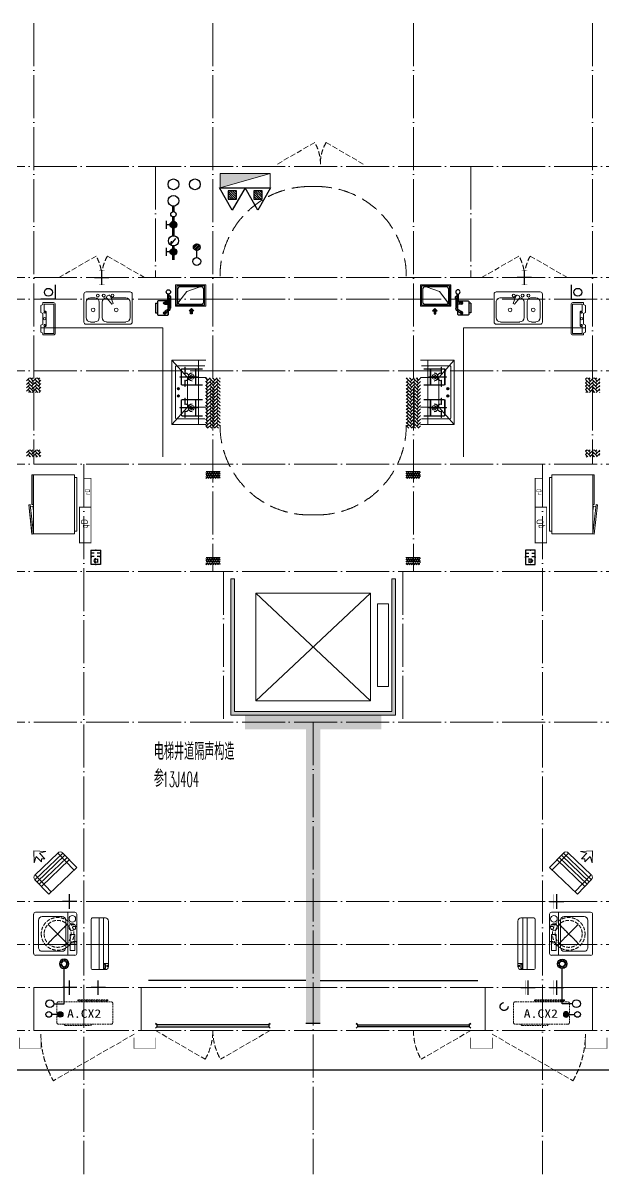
# Model space of a CAD drawing. Extents: x 27938 to 725830, y -209821 to 1628073.
# Drawn here: x 309167 to 317262, y 516740 to 532790 of the extents above; entities that cross this region are included whole.
import ezdxf
from ezdxf.enums import TextEntityAlignment as Align

# ---------------------------------------------------------------- set-up
doc = ezdxf.new("R2010")
doc.units = 0
doc.header["$LTSCALE"] = 1000
doc.header["$MEASUREMENT"] = 0
for name, pattern in [('$1$DASH', [0.35, 0.25, -0.1]), ('DASH', [0.35, 0.25, -0.1]), ('DOTE', [2.42, 2, -0.2, 0.02, -0.2])]:
    doc.linetypes.add(name, pattern=pattern)
for name, color, linetype in [('3-栏杆1', 135, 'Continuous'), ('3.5方案汇报，与郭总、侯月琴确定户型_t8$0$2020.03.04 -1安徽标准化洋房户型(UA）_t8_t8$0$看线', 154, 'Continuous'), ('AH-FURNITURE', 1, 'Continuous'), ('EQUIP-安防', 3, 'Continuous'), ('EQUIP_地漏', 7, 'Continuous'), ('EQUIP_消防', 7, 'Continuous'), ('IP-bath&kitchen-JOHNSON', 4, 'Continuous'), ('PUB_TEXT', 4, 'Continuous'), ('VPIPE-中水', 122, 'Continuous'), ('VPIPE-凝结', 150, 'Continuous'), ('VPIPE-废水', 31, 'Continuous'), ('VPIPE-消防', 1, 'TG_X'), ('VPIPE-给水', 3, 'TG_J'), ('VPIPE-雨水', 4, 'DASH'), ('保温', 6, 'Continuous'), ('建筑-排气道', 9, 'Continuous'), ('机电标识类', 1, 'Continuous'), ('污水', 3, 'Continuous'), ('看线', 251, 'Continuous'), ('给水', 4, 'Continuous')]:
    doc.layers.add(name, color=color, linetype=linetype)
for name, color, linetype, lineweight in [('3.5方案汇报，与郭总、侯月琴确定户型_t8$0$STAIR', 2, 'Continuous', 18), ('DOTE', 19, 'DOTE', 9), ('EQUIP-消防', 3, 'Continuous', 20), ('EQUIP_消火栓', 242, 'Continuous', 18), ('LVTRY', 1, 'Continuous', 13), ('PUB_HATCH', 8, 'Continuous', 9), ('STAIR', 2, 'Continuous', 18), ('WINDOW', 144, 'Continuous', 15), ('填充', 251, 'Continuous', 5), ('平面-空调室内机', 176, 'Continuous', 9), ('平面-空调预留孔', 173, 'Continuous', 15), ('空调', 76, 'Continuous', 13), ('立面-洞口示意', 152, 'Continuous', 13), ('粉刷', 251, 'Continuous', 9)]:
    doc.layers.add(name, color=color, linetype=linetype, lineweight=lineweight)
doc.styles.add('_TCH_DIM', font='SIMPLEX.shx', dxfattribs={"width": 0.7, "bigfont": 'GBCBIG.shx'})
doc.styles.add('_TEL_DIM', font='SIMPLEX', dxfattribs={"width": 0.8, "height": 3.5, "bigfont": 'HZTXT'})
doc.styles.add('DIM_FONT', font='SIMPLEX.shx', dxfattribs={"width": 0.56})
doc.styles.add('TG_LINETYPE', font='SIMPLEX', dxfattribs={"width": 0.8, "height": 3, "bigfont": 'HZTXT'})
doc.styles.add('房间名称', font='TSSDENG', dxfattribs={"width": 0.8, "bigfont": 'HZTXT'})
doc.styles.add('黑体', font='')
doc.styles.get('黑体').set_extended_font_data('SimHei')
doc.linetypes.add('TG_J', pattern='A,2,-0.22,["J",TG_LINETYPE,S=0.1,R=0,X=-0.18,Y=-0.15],0', length=2.22)
doc.linetypes.add('TG_X', pattern='A,4,-0.3,["X",TG_LINETYPE,S=0.1,R=0,X=-0.23,Y=-0.15],0', length=4.3)
pattern_1 = [(45, (-1012960.295, -343660.66), (0, 47.4157523), [100.584, -33.528]), (135, (-1012936.587, -343636.954), (3e-15, 47.4157523), [100.584, -33.528])]
pattern_2 = [(45, (-1012960.393, -342660.66), (0, 47.4157523), [100.584, -33.528]), (135, (-1012936.685, -342636.954), (3e-15, 47.4157523), [100.584, -33.528])]
pattern_3 = [(45, (-503782.47, -516048.46), (0, 47.4157523), [100.584, -33.528]), (135, (-503758.762, -516024.753), (3e-15, 47.4157523), [100.584, -33.528])]
pattern_4 = [(90, (-503782.47, -516048.461), (-16.49778, 1e-15), [9.525, -19.05]), (210, (-503782.47, -516048.461), (8.24889, -14.2874966), [9.525, -19.05]), (150, (-503782.47, -516038.936), (-8.24889, -14.2874966), [9.525, -19.05])]
pattern_5 = [(90, (-503782.47, -517398.46), (-16.49778, 1e-15), [9.525, -19.05]), (210, (-503782.47, -517398.46), (8.24889, -14.2874966), [9.525, -19.05]), (150, (-503782.47, -517388.935), (-8.24889, -14.2874966), [9.525, -19.05])]
pattern_6 = [(90, (-503782.47, -518598.46), (-16.49778, 1e-15), [9.525, -19.05]), (210, (-503782.47, -518598.46), (8.24889, -14.2874966), [9.525, -19.05]), (150, (-503782.47, -518588.935), (-8.24889, -14.2874966), [9.525, -19.05])]

# ---------------------------------------------------------------- blocks, each defined once
blk = doc.blocks.new('rtyg7uyhg')
at = {"layer": 'LVTRY'}
for p, q in [((193590, 45458), (193590, 45069)), ((194235, 45489), (193621, 45489)), ((193896, 45430), (193858, 45326)), ((193926, 45440), (193940, 45432)), ((194265, 45069), (194265, 45458)), ((193621, 45131), (193621, 45346)), ((193682, 45407), (193888, 45407)), ((193858, 45326), (193875, 45316)), ((193875, 45316), (193946, 45401)), ((194010, 45346), (194010, 45131)), ((194051, 45131), (194051, 45346)), ((194112, 45407), (194173, 45407)), ((194235, 45346), (194235, 45131)), ((193621, 45039), (194235, 45039)), ((193948, 45069), (193682, 45069)), ((194173, 45069), (194112, 45069))]:
    blk.add_line(p, q, dxfattribs=at)
for centre, radius in [((193866, 45438), 20.5), ((193989, 45438), 20.5), ((194071, 45438), 20.5), ((193815, 45238), 25.6), ((194137, 45238), 25.6)]:
    blk.add_circle(centre, radius, dxfattribs=at)
for centre, radius, start, end in [((193621, 45458), 30.7, 90, 180), ((193916, 45423), 20.5, 60, 159.4623), ((193930, 45414), 20.5, 320.5377, 60), ((194235, 45458), 30.7, 360, 90), ((193682, 45346), 61.4, 90, 180), ((193948, 45346), 61.4, 360, 90), ((194112, 45346), 61.4, 90, 180), ((194173, 45346), 61.4, 360, 90), ((193682, 45131), 61.4, 180, 270), ((193948, 45131), 61.4, 270, 360), ((194112, 45131), 61.4, 180, 270), ((194173, 45131), 61.4, 270, 360), ((193621, 45069), 30.7, 180, 270), ((194235, 45069), 30.7, 270, 360)]:
    blk.add_arc(centre, radius, start, end, dxfattribs=at)
at = {"layer": 'LVTRY', "style": 'DIM_FONT', "width": 0.8, "flags": 9}
for tag in ['YSIZE', 'XSIZE']:
    blk.add_attdef(tag, (193928, 45488), '', height=0.5, rotation=90, dxfattribs=at)
blk = doc.blocks.new('A-Kitchen-7')
at = {"layer": 'LVTRY'}
for p, q in [((-519, 780), (-7, 834)), ((-4, 811), (-515, 756)), ((-29, 767), (-35, 806)), ((-7, 834), (-4, 811)), ((-515, 756), (-519, 780)), ((515, 756), (-515, 756)), ((-515, 756), (-515, 40)), ((-486, 761), (-485, 756)), ((-29, 767), (-112, 756)), ((515, 780), (0, 780)), ((0, 756), (0, 780)), ((515, 756), (515, 780)), ((515, 40), (515, 756)), ((-515, 40), (515, 40))]:
    blk.add_line(p, q, dxfattribs=at)
blk.add_lwpolyline([(-469, 40), (-469, 0), (469, 0), (469, 40)], close=True, dxfattribs=at)
blk = doc.blocks.new('A$C60D053AF')
at = {"layer": 'AH-FURNITURE', "color": 8}
for p, q in [((233, -90), (128, -90)), ((233, -110), (128, -110)), ((193, -71), (328, -71)), ((193, -91), (328, -91)), ((245, -129), (245, -122)), ((265, -129), (265, -122)), ((342, -97), (370, -143)), ((356, -83), (384, -129)), ((255, -281), (255, -251)), ((255, -281), (393, -281)), ((393, -281), (393, -251))]:
    blk.add_line(p, q, dxfattribs=at)
for points in [[(170, -68, 1), (170, -94), (193, -94), (193, -68)], [(234, -251), (414, -251, 0.414214), (424, -241), (424, -111, 0.414214), (414, -101), (234, -101, 0.414214), (224, -111), (224, -241, 0.414214)], [(268, -122), (268, -107, 0.414214), (248, -87), (233, -87), (233, -113), (242, -113), (242, -122)], [(242, -152, 1), (268, -152), (268, -129), (242, -129)], [(384, -161, 1), (402, -143), (386, -127), (368, -145)]]:
    blk.add_lwpolyline(points, format="xyb", close=True, dxfattribs=at)
for centre, radius in [((100, -100), 30), ((255, -152), 15), ((255, -152), 10), ((393, -152), 15), ((393, -152), 10)]:
    blk.add_circle(centre, radius, dxfattribs=at)
for radius in [40, 20]:
    blk.add_arc((328, -111), radius, 45, 90, dxfattribs=at)
blk = doc.blocks.new('FRSDFDGDGDRGDR')
at = {"layer": '平面-空调预留孔'}
for p, q in [((699612, 775044), (699612, 775441)), ((699619, 775448), (699746, 775448)), ((699746, 775448), (699746, 775355)), ((699720, 775342), (699720, 775143)), ((699727, 775349), (699740, 775349)), ((699727, 775136), (699740, 775136)), ((699746, 775130), (699746, 775037)), ((699746, 775037), (699619, 775037))]:
    blk.add_line(p, q, dxfattribs=at)
blk.add_lwpolyline([(699766, 775167), (699793, 775154), (699793, 775057), (699766, 775044), (699766, 775018), (699619, 775018, -0.414214), (699593, 775044), (699593, 775441, -0.414214), (699619, 775468), (699766, 775468), (699766, 775441), (699793, 775428), (699793, 775332), (699766, 775318)], format="xyb", close=True, dxfattribs=at)
for centre, radius in [((699740, 775243), 15.8), ((699740, 775332), 10.6), ((699740, 775154), 10.6)]:
    blk.add_circle(centre, radius, dxfattribs=at)
for centre, start, end in [((699619, 775441), 90, 180), ((699727, 775342), 90, 180), ((699740, 775355), 270, 360), ((699727, 775143), 180, 270), ((699740, 775130), 0, 90), ((699619, 775044), 180, 270)]:
    blk.add_arc(centre, 6.6, start, end, dxfattribs=at)
blk = doc.blocks.new('*U69')
h = blk.add_hatch(color=5)
h.set_gradient(color1=(0, 0, 255), rotation=180, tint=1)
h.paths.add_polyline_path([(0, 0), (-6.35, -6.35), (-6.35, -2.159), (-15, -2.159), (-15, 2.159), (-6.35, 2.159), (-6.35, 6.35)])
at = {"color": 0, "linetype": 'Continuous'}
blk.add_lwpolyline([(0, 0), (-6.35, -6.35), (-6.35, -2.159), (-15, -2.159), (-15, 2.159), (-6.35, 2.159), (-6.35, 6.35)], close=True, dxfattribs=at)
blk = doc.blocks.new('sgrsefv')
at = {"layer": 'PUB_HATCH'}
blk.add_hatch(color=256, dxfattribs=at).paths.add_polyline_path([(1112933, 840916), (1112933, 840646), (1113073, 840646), (1113073, 840661), (1112968, 840661), (1112948, 840681), (1112948, 840881), (1112968, 840901), (1113288, 840901), (1113308, 840881), (1113308, 840681), (1113288, 840661), (1113183, 840661), (1113183, 840646), (1113323, 840646), (1113323, 840916)])
at = {"layer": 'LVTRY', "color": 1}
for p, q in [((1113073, 840661), (1113073, 840646)), ((1113183, 840661), (1113183, 840646))]:
    blk.add_line(p, q, dxfattribs=at)
for points in [[(1112918, 840931), (1113338, 840931), (1113338, 840631), (1112918, 840631)], [(1112933, 840916), (1113323, 840916), (1113323, 840646), (1112933, 840646)], [(1113288, 840661), (1112968, 840661), (1112948, 840681), (1112948, 840881), (1112968, 840901), (1113288, 840901), (1113308, 840881), (1113308, 840681), (1113288, 840661)]]:
    blk.add_lwpolyline(points, close=True, dxfattribs=at)
at = {"layer": '立面-洞口示意'}
blk.add_lwpolyline([(1112918, 840931), (1113182, 840837), (1113338, 840631)], dxfattribs=at)
at = {"layer": '建筑-排气道', "xscale": -5, "yscale": 5, "zscale": 5, "rotation": 270}
blk.add_blockref('*U69', (1113118, 840599), dxfattribs=at)
blk = doc.blocks.new('GDGDGDRGDG')
at = {"layer": 'IP-bath&kitchen-JOHNSON', "color": 8}
blk.add_lwpolyline([(500282, 526348), (500282, 526148), (500082, 526148)], dxfattribs=at)
at = {"layer": 'LVTRY', "color": 251}
for p, q in [((502128, 525056), (501912, 525298)), ((502382, 525298), (501912, 525298)), ((501912, 525298), (501912, 524398)), ((502282, 524398), (502282, 525298)), ((502382, 525056), (502128, 525056)), ((502128, 525056), (502128, 524640)), ((501912, 524398), (502128, 524640)), ((502128, 524640), (502382, 524640)), ((501912, 524398), (502382, 524398))]:
    blk.add_line(p, q, dxfattribs=at)
at = {"layer": 'LVTRY'}
for p, q in [((501962, 524488), (501962, 525208)), ((501972, 525218), (502372, 525218)), ((502042, 525168), (502042, 524958)), ((502047, 525168), (502047, 524958)), ((502337, 525178), (502052, 525178)), ((502337, 525173), (502052, 525173)), ((502093, 525198), (502093, 525108)), ((502097, 525198), (502093, 525198)), ((502097, 525108), (502097, 525198)), ((502242, 524958), (502242, 525168)), ((502247, 524958), (502247, 525168)), ((502282, 525208), (502282, 524488)), ((502022, 525066), (502150, 525066)), ((502022, 525061), (502022, 525066)), ((502150, 525061), (502022, 525061)), ((502093, 525108), (502097, 525108)), ((502093, 524928), (502093, 525018)), ((502093, 525018), (502097, 525018)), ((502097, 525018), (502097, 524928)), ((502267, 525066), (502140, 525066)), ((502140, 525066), (502140, 525061)), ((502140, 525061), (502267, 525061)), ((502150, 525066), (502150, 525061)), ((502267, 525061), (502267, 525066)), ((502282, 524640), (502282, 525056)), ((501983, 524898), (502022, 524898)), ((502002, 524879), (502002, 524918)), ((502052, 524953), (502337, 524953)), ((502052, 524948), (502337, 524948)), ((502097, 524928), (502093, 524928)), ((501983, 524798), (502022, 524798)), ((502002, 524779), (502002, 524818)), ((502042, 524528), (502042, 524738)), ((502047, 524528), (502047, 524738)), ((502052, 524748), (502337, 524748)), ((502052, 524743), (502337, 524743)), ((502093, 524768), (502093, 524678)), ((502097, 524768), (502093, 524768)), ((502093, 524678), (502097, 524678)), ((502097, 524678), (502097, 524768)), ((502242, 524738), (502242, 524528)), ((502247, 524738), (502247, 524528)), ((502150, 524636), (502022, 524636)), ((502022, 524636), (502022, 524631)), ((502022, 524631), (502150, 524631)), ((502337, 524523), (502052, 524523)), ((502337, 524518), (502052, 524518)), ((502093, 524498), (502093, 524588)), ((502093, 524588), (502097, 524588)), ((502097, 524588), (502097, 524498)), ((502140, 524631), (502140, 524636)), ((502140, 524636), (502267, 524636)), ((502267, 524631), (502140, 524631)), ((502150, 524631), (502150, 524636)), ((502267, 524636), (502267, 524631)), ((502372, 524478), (501972, 524478)), ((502097, 524498), (502093, 524498))]:
    blk.add_line(p, q, dxfattribs=at)
blk.add_lwpolyline([(501782, 523948), (501782, 525748), (500082, 525748)], dxfattribs=at)
for centre, radius in [((502195, 525063), 29.7), ((502195, 525063), 11.7), ((502002, 524898), 17), ((502002, 524798), 17), ((502195, 524633), 29.7), ((502195, 524633), 11.7)]:
    blk.add_circle(centre, radius, dxfattribs=at)
for centre, radius, start, end in [((501972, 525208), 10, 90, 180), ((502052, 525168), 10, 90, 180), ((502052, 525168), 5, 90, 180), ((502237, 525168), 10, 0, 90), ((502237, 525168), 5, 0, 90), ((502272, 525208), 10, 0, 90), ((502095, 525063), 56.7, 2.2742, 87.7258), ((502095, 525063), 52.2, 2.4704, 87.5296), ((502095, 525063), 56.7, 272.2742, 357.7258), ((502095, 525063), 52.2, 272.4704, 357.5296), ((502195, 525063), 56.7, 92.2742, 177.7258), ((502195, 525063), 56.7, 182.2742, 267.7258), ((502195, 525063), 52.2, 92.4704, 177.5296), ((502195, 525063), 52.2, 182.4704, 267.5296), ((502052, 524958), 10, 180, 270), ((502052, 524958), 5, 180, 270), ((502237, 524958), 5, 270, 0), ((502237, 524958), 10, 270, 0), ((502052, 524738), 10, 90, 180), ((502052, 524738), 5, 90, 180), ((502095, 524633), 56.7, 2.2742, 87.7258), ((502095, 524633), 52.2, 2.4704, 87.5296), ((502195, 524633), 56.7, 92.2742, 177.7258), ((502195, 524633), 52.2, 92.4704, 177.5296), ((502237, 524738), 10, 0, 90), ((502237, 524738), 5, 0, 90), ((502052, 524528), 10, 180, 270), ((502052, 524528), 5, 180, 270), ((502095, 524633), 56.7, 272.2742, 357.7258), ((502095, 524633), 52.2, 272.4704, 357.5296), ((502195, 524633), 56.7, 182.2742, 267.7258), ((502195, 524633), 52.2, 182.4704, 267.5296), ((502237, 524528), 5, 270, 0), ((502237, 524528), 10, 270, 0), ((501972, 524488), 10, 180, 270), ((502272, 524488), 10, 270, 0)]:
    blk.add_arc(centre, radius, start, end, dxfattribs=at)
at = {"xscale": -1}
for name, p in [('sgrsefv', (1615301, -314583)), ('rtyg7uyhg', (694948, 480760)), ('FRSDFDGDGDRGDR', (1199875, -249369))]:
    blk.add_blockref(name, p, dxfattribs=at)
at = {"rotation": 270}
blk.add_blockref('A$C60D053AF', (501962, 526348), dxfattribs=at)
at = {"layer": 'LVTRY', "color": 1, "extrusion": (0, 0, -1), "xscale": -0.7999999999883585, "yscale": 0.7999999999883585, "zscale": -0.7999999999883585, "rotation": 270}
blk.add_blockref('A-Kitchen-7', (-500582, 523286), dxfattribs=at)
blk = doc.blocks.new('FGDGDRGSDGDG')
at = {"layer": 'DOTE', "linetype": 'DOTE', "ltscale": 0.3}
for p, q in [((527382, 529998), (527382, 523848)), ((529882, 529998), (529882, 522348)), ((532682, 529998), (532682, 522348)), ((535182, 529998), (535182, 523848)), ((488182, 527998), (546982, 527998)), ((529082, 527998), (529082, 526448)), ((533482, 527998), (533482, 526448)), ((488182, 526448), (546982, 526448)), ((488182, 526148), (546982, 526148)), ((488182, 525148), (546982, 525148)), ((488182, 523848), (546982, 523848)), ((528082, 523848), (528082, 513948)), ((534482, 523848), (534482, 513948)), ((488182, 522348), (546982, 522348)), ((530032, 522348), (530032, 520248)), ((532532, 522348), (532532, 520248)), ((488182, 520248), (546982, 520248)), ((531282, 520248), (531282, 513948)), ((488182, 517748), (546982, 517748)), ((488182, 517148), (546982, 517148)), ((488182, 516548), (546982, 516548)), ((527382, 516548), (527382, 515948)), ((528882, 516548), (528882, 515948)), ((533682, 516548), (533682, 515948)), ((535182, 516548), (535182, 515948)), ((488182, 515948), (546982, 515948))]:
    blk.add_line(p, q, dxfattribs=at)
blk = doc.blocks.new('RECTANG')
for p, q in [((1, 1), (0, 1)), ((0, 1), (0, 0)), ((1, 0), (1, 1)), ((0, 0), (1, 0))]:
    blk.add_line(p, q)
blk = doc.blocks.new('洗衣机')
at = {"layer": 'LVTRY'}
for p, q in [((3790994, 243445), (3790994, 242899)), ((3791567, 243472), (3791021, 243472)), ((3791117, 243472), (3791117, 242872)), ((3791145, 242982), (3791145, 243358)), ((3791199, 243413), (3791475, 243413)), ((3791529, 243358), (3791529, 242982)), ((3791595, 242899), (3791595, 243445)), ((3791021, 242872), (3791567, 242872)), ((3791475, 242928), (3791199, 242928))]:
    blk.add_line(p, q, dxfattribs=at)
at = {"layer": 'LVTRY', "extrusion": (0, 0, -1)}
for centre, major_axis, start_param, end_param in [((3791021, 243445), (0, 27.6), -1.570796, 0), ((3791055, 243380), (0, 46.9), 3.141593, 9.424778), ((3791199, 243358), (0, 54.7), 4.712389, 6.283185), ((3791475, 243358), (0, 54.7), 0, 1.570796), ((3791567, 243445), (0, 27.6), 0, 1.570796), ((3791055, 243266), (0, 46.9), 3.141593, 9.424778), ((3791021, 242899), (0, 27.6), 3.141593, 4.712389), ((3791199, 242982), (0, 54.7), 3.141593, 4.712389), ((3791475, 242982), (0, 54.7), 1.570796, 3.141593), ((3791567, 242899), (0, 27.6), 1.570796, 3.141593)]:
    blk.add_ellipse(centre, major_axis=major_axis, ratio=0.986385, start_param=start_param, end_param=end_param, dxfattribs=at)
at = {"layer": 'LVTRY', "xscale": 63.25620569481588, "yscale": 224.5369532744355, "zscale": 64.12934308941763, "rotation": 180}
blk.add_blockref('RECTANG', (3791085, 243162), dxfattribs=at)
blk = doc.blocks.new('$TwtSys$00000543')
for p, q in [((-94, -9), (9, 94)), ((-9, -94), (94, 9)), ((12, 55), (42, 84)), ((40, 40), (66, 66)), ((55, 12), (84, 42)), ((-84, -42), (-55, -12)), ((-66, -66), (-40, -40)), ((-42, -84), (-12, -55))]:
    blk.add_line(p, q)
for radius in [94, 56.4]:
    blk.add_circle((0, 0), radius)
blk = doc.blocks.new('dnfhfn')
at = {"linetype": '$1$DASH', "ltscale": 0.2}
for p, q in [((102, 495, 0), (122, 495, 0)), ((102, 417, 0), (102, 495, 0)), ((122, 495, 0), (122, 429, 0)), ((353, 495, 0), (333, 495, 0)), ((333, 495, 0), (333, 429, 0)), ((353, 417, 0), (353, 495, 0))]:
    blk.add_line(p, q, dxfattribs=at)
at = {"linetype": '$1$DASH', "ltscale": 0.2, "elevation": 0}
for points in [[(95, 360), (95, 360), (360, 95), (360, 95)], [(360, 360), (95, 95), (95, 95), (360, 360)]]:
    blk.add_lwpolyline(points, close=True, dxfattribs=at)
at = {"linetype": '$1$DASH', "ltscale": 0.2}
for radius in [228, 188]:
    blk.add_circle((228, 228, 0), radius, dxfattribs=at)
blk = doc.blocks.new('$TwtSys$00000141')
at = {"color": 1}
for p, q in [((-47, 4), (-5, 46)), ((-47, 4), (-5, 46)), ((-44, -18), (18, 44)), ((-44, -18), (18, 44)), ((-33, -33), (33, 33)), ((-33, -33), (33, 33)), ((-16, -44), (44, 16)), ((-16, -44), (44, 16)), ((6, -46), (46, -6)), ((6, -46), (46, -6))]:
    blk.add_line(p, q, dxfattribs=at)
blk.add_circle((0, 0), 47, dxfattribs=at)
blk.add_circle((0, 0), 47, dxfattribs=at)
blk = doc.blocks.new('ferre')
at = {"layer": '平面-空调预留孔', "linetype": 'DASH', "ltscale": 0.1}
for p, q in [((93393, 115403), (93393, 115393)), ((93766, 115393), (93766, 115403)), ((93403, 115383), (93756, 115383))]:
    blk.add_line(p, q, dxfattribs=at)
blk.add_lwpolyline([(93997, 115743), (93577, 115743), (93577, 115727), (93997, 115727)], close=True, dxfattribs=at)
blk.add_lwpolyline([(94046, 115403), (93306, 115403, -0.414214), (93286, 115423), (93286, 115693, -0.414214), (93306, 115713), (94046, 115713, -0.414214), (94066, 115693), (94066, 115423, -0.414214)], format="xyb", close=True, dxfattribs=at)
for centre, start, end in [((93403, 115393), 180, 270), ((93756, 115393), 270, 0)]:
    blk.add_arc(centre, 10, start, end, dxfattribs=at)
at = {"layer": '平面-空调预留孔', "color": 251, "linetype": 'DASH', "ltscale": 0.1, "true_color": 0x636466, "style": '黑体', "width": 1.2}
blk.add_text('A.CX2', height=117, dxfattribs=at).set_placement((93428, 115492))
blk = doc.blocks.new('fergve')
at = {"layer": '平面-空调预留孔', "linetype": 'DASH', "ltscale": 0.1}
blk.add_blockref('ferre', (25670, -60416), dxfattribs=at)
blk = doc.blocks.new('dasdasf1sa2f31as32f')
for p, q in [((-473, 260), (-339, 504)), ((-270, 524), (-428, 237)), ((135, 245), (-339, 505)), ((-270, 524), (114, 314)), ((-116, 586), (43, 640)), ((-23, 586), (-116, 586)), ((-23, 586), (-73, 493)), ((-31, 504), (-73, 493)), ((-18, 463), (-31, 504)), ((32, 555), (-18, 463)), ((83, 477), (32, 555)), ((83, 477), (43, 640)), ((72, 132), (-401, 392)), ((93, 169), (-381, 428)), ((115, 208), (-359, 468)), ((0, 0), (-473, 260)), ((114, 314), (-44, 26)), ((134, 244), (0, 0))]:
    blk.add_line(p, q)
for centre, start, end in [((-294, 479), 61.2593, 151.2593), ((89, 269), 331.2593, 61.2593)]:
    blk.add_arc(centre, 51.3, start, end)
blk = doc.blocks.new('dongkong')
blk.add_wipeout([(-603756, 210771), (-603756, 210571), (-603836, 210571), (-603836, 210771)])
at = {"layer": '机电标识类', "color": 250, "linetype": 'DASH', "ltscale": 400}
for p, q in [((-603796, 210771), (-603796, 210571)), ((-603896, 210671), (-603696, 210671))]:
    blk.add_line(p, q, dxfattribs=at)
at = {"layer": '空调', "color": 6, "linetype": 'DASH', "const_width": 2}
blk.add_lwpolyline([(-603756, 210771), (-603756, 210571), (-603836, 210571), (-603836, 210771)], close=True, dxfattribs=at)
blk = doc.blocks.new('A$C001338C2')
for p, q in [((0, 249), (0, 22)), ((845, 304), (55, 304)), ((109, 215), (109, 304)), ((900, 22), (900, 249)), ((22, 0), (878, 0))]:
    blk.add_line(p, q)
at = {"lineweight": 5}
for p, q in [((900, 215), (0, 215)), ((900, 143), (0, 143))]:
    blk.add_line(p, q, dxfattribs=at)
for points in [[(89, 226), (22, 226, -0.414214), (17, 232), (17, 243, -0.414214), (22, 249), (89, 249, -0.414214), (95, 243), (95, 232, -0.414214)], [(73, 275), (57, 275, -0.414214), (51, 281), (51, 283, -0.414214), (57, 289), (73, 289, -0.414214), (79, 283), (79, 281, -0.414214)]]:
    blk.add_lwpolyline(points, format="xyb", close=True)
for centre, radius, start, end in [((55, 249), 55, 90, 180), ((845, 249), 55, 360, 90), ((22, 22), 22, 180, 270), ((878, 22), 22, 270, 360)]:
    blk.add_arc(centre, radius, start, end)
blk = doc.blocks.new('$TwtSys$00000434')
for p, q in [((-0.5, 0.5), (-0.5, -0.5)), ((-0.5, -0.5), (0.5, 0.5)), ((0.5, 0.5), (-0.5, 0.5)), ((0.5, -0.5), (0.5, 0.5)), ((-0.5, -0.5), (0.5, -0.5))]:
    blk.add_line(p, q)
blk.add_solid([(0.5, -0.5), (0.5, 0.5), (-0.5, -0.5)])
blk = doc.blocks.new('$TwtSys$00000546')
h = blk.add_hatch()
h.set_pattern_fill('ANSI31', color=1, scale=200, style=0)
h.set_pattern_definition([(45, (-38543.802, -6670.83), (-17.67767, 17.67767), [])])
h.paths.add_polyline_path([(-65, 174), (65, 174), (65, 44), (-65, 44)])
at = {"color": 1}
for points in [[(0, 344), (-198, 0), (198, 0)], [(-65, 174), (65, 174), (65, 44), (-65, 44)]]:
    blk.add_lwpolyline(points, close=True, dxfattribs=at)
blk = doc.blocks.new('A$C2705576B')
at = {"layer": '给水'}
h = blk.add_hatch(color=256, dxfattribs=at)
edge = h.paths.add_edge_path()
edge.add_arc((417, -1741), 47.2, 0, 360)
h = blk.add_hatch(color=256, dxfattribs=at)
edge = h.paths.add_edge_path()
edge.add_arc((795, -1741), 47.2, 0, 360)
for p, q in [((363, -1645), (472, -1645)), ((417, -1741), (417, -1645)), ((601, -1768), (525, -1704)), ((525, -1704), (564, -1715)), ((740, -1645), (849, -1645)), ((795, -1741), (795, -1645))]:
    blk.add_line(p, q, dxfattribs=at)
at = {"layer": '给水', "const_width": 35.4}
for points in [[(499, -1741), (302, -1741)], [(903, -1741), (641, -1741)], [(1053, -1741), (978, -1741)]]:
    blk.add_lwpolyline(points, dxfattribs=at)
at = {"layer": '给水'}
for centre, radius in [((417, -1741), 47.2), ((570, -1741), 70.8), ((795, -1741), 47.2), ((941, -1741), 37.5)]:
    blk.add_circle(centre, radius, dxfattribs=at)
blk = doc.blocks.new('A$C263B1184')
at = {"layer": '保温', "linetype": 'ByBlock', "ltscale": 10}
h = blk.add_hatch(dxfattribs=at)
h.set_pattern_fill('AR-HBONE', color=251, scale=55)
h.set_pattern_definition(pattern_2)
h.paths.add_polyline_path([(-3700, 8800), (-3700, 9000), (-3900, 9000), (-3900, 8800)])
h = blk.add_hatch(dxfattribs=at)
h.set_pattern_fill('AR-HBONE', color=251, scale=55)
h.set_pattern_definition(pattern_3)
h.paths.add_polyline_path([(-1200, 8300), (-1200, 9000), (-1400, 9000), (-1400, 8300)])
h = blk.add_hatch(dxfattribs=at)
h.set_pattern_fill('AR-HBONE', color=251, scale=55)
h.set_pattern_definition(pattern_3)
h.paths.add_polyline_path([(1400, 8300), (1400, 9000), (1600, 9000), (1600, 8300)])
h = blk.add_hatch(dxfattribs=at)
h.set_pattern_fill('AR-HBONE', color=251, scale=55)
h.set_pattern_definition(pattern_2)
h.paths.add_polyline_path([(3900, 8800), (3900, 9000), (4100, 9000), (4100, 8800)])
h = blk.add_hatch(dxfattribs=at)
h.set_pattern_fill('AR-HBONE', color=251, scale=55)
h.set_pattern_definition(pattern_1)
h.paths.add_polyline_path([(-3700, 7900), (-3700, 8000), (-3900, 8000), (-3900, 7900)])
h = blk.add_hatch(dxfattribs=at)
h.set_pattern_fill('AR-HBONE', color=251, scale=55)
h.set_pattern_definition(pattern_1)
h.paths.add_polyline_path([(3900, 7900), (3900, 8000), (4100, 8000), (4100, 7900)])
at = {"layer": '保温', "linetype": 'Continuous', "ltscale": 10}
h = blk.add_hatch(dxfattribs=at)
h.set_pattern_fill('HEX', color=251, scale=10, angle=90, style=0)
h.set_pattern_definition(pattern_5)
h.paths.add_polyline_path([(-1200, 7600), (-1200, 7700), (-1400, 7700), (-1400, 7600)])
h = blk.add_hatch(dxfattribs=at)
h.set_pattern_fill('HEX', color=251, scale=10, angle=90, style=0)
h.set_pattern_definition(pattern_5)
h.paths.add_polyline_path([(1400, 7600), (1400, 7700), (1600, 7700), (1600, 7600)])
h = blk.add_hatch(dxfattribs=at)
h.set_pattern_fill('HEX', color=251, scale=10, angle=90, style=0)
h.set_pattern_definition(pattern_6)
h.paths.add_polyline_path([(-1200, 6400), (-1200, 6500), (-1400, 6500), (-1400, 6400)])
h = blk.add_hatch(dxfattribs=at)
h.set_pattern_fill('HEX', color=251, scale=10, angle=90, style=0)
h.set_pattern_definition(pattern_6)
h.paths.add_polyline_path([(1400, 6400), (1400, 6500), (1600, 6500), (1600, 6400)])
h = blk.add_hatch(dxfattribs=at)
h.set_pattern_fill('HEX', color=251, scale=10, angle=90, style=0)
h.set_pattern_definition(pattern_4)
h.paths.add_polyline_path([(1050, 4100), (1050, 4300), (-850, 4300), (-850, 4100)])
h = blk.add_hatch(dxfattribs=at)
h.set_pattern_fill('HEX', color=251, scale=10, angle=90, style=0)
h.set_pattern_definition(pattern_4)
h.paths.add_polyline_path([(0, 0), (200, 0), (200, 4100), (0, 4100)])
at = {"layer": '保温', "color": 251, "linetype": 'ByBlock', "ltscale": 10}
blk.add_line((0, 0), (200, 0), dxfattribs=at)
blk = doc.blocks.new('$equip$00002628')
at = {"linetype": 'Continuous'}
for p, q in [((-0.62, 0.42), (0.63, 0.42)), ((-0.62, -0.42), (-0.62, 0.42)), ((-0.47, 0.01), (-0.41, 0.01)), ((-0.45, -0.14), (-0.39, 0.06)), ((-0.39, 0.06), (-0.39, 0.06)), ((-0.39, 0.06), (-0.21, 0.06)), ((-0.21, 0.06), (-0.15, -0.14)), ((-0.19, 0.01), (-0.13, 0.01)), ((0.07, 0.13), (0.07, 0.42)), ((0.35, 0.13), (0.35, 0.42)), ((0.63, 0.42), (0.63, -0.42)), ((0.63, -0.42), (-0.62, -0.42)), ((-0.15, -0.14), (-0.45, -0.14)), ((0.07, -0.42), (0.07, -0.13)), ((0.35, -0.42), (0.35, -0.13))]:
    blk.add_line(p, q, dxfattribs=at)
at = {"const_width": 0.05}
blk.add_lwpolyline([(-0.62, 0.42), (0.63, 0.42), (0.63, -0.42), (-0.62, -0.42), (-0.62, 0.42), (0.63, 0.42)], dxfattribs=at)
at = {"linetype": 'Continuous'}
blk.add_arc((-0.3, -0.01), 0.173, 6.9897, 173.0103, dxfattribs=at)
for p in [(-0.62, 0), (0, 0.42), (0, -0.42), (0.63, 0)]:
    blk.add_point(p)
at = {"color": 7, "style": '_TEL_DIM', "flags": 1}
blk.add_attdef('A', text='', height=0.000025, dxfattribs=at).set_placement((0, 0), align=Align.MIDDLE_CENTER)
blk = doc.blocks.new('GDGRDGDRGDFD')
at = {"layer": 'EQUIP-消防', "const_width": 12.8}
blk.add_lwpolyline([(136867, 335508), (136367, 335508), (136367, 335348), (136867, 335348)], close=True, dxfattribs=at)
at = {"layer": 'PUB_TEXT', "color": 7, "true_color": 0xffffff, "style": '房间名称', "width": 0.8}
blk.add_text('qD', height=90, dxfattribs=at).set_placement((136565, 335396))
blk = doc.blocks.new('FSFSFSFSEG')
at = {"layer": 'EQUIP-消防', "const_width": 12.8}
blk.add_lwpolyline([(136867, 335153), (136467, 335153), (136467, 335053), (136867, 335053)], close=True, dxfattribs=at)
at = {"layer": 'PUB_TEXT', "color": 7, "true_color": 0xffffff, "style": '房间名称', "width": 0.8}
blk.add_text('rD', height=64.8, dxfattribs=at).set_placement((136634, 335069))
blk = doc.blocks.new('HFHFHTFCD')
at = {"rotation": 90}
for name, p in [('FSFSFSFSEG', (645169, 235157)), ('FSFSFSFSEG', (651469, 235157)), ('GDGRDGDRGDFD', (645464, 234757)), ('GDGRDGDRGDFD', (651824, 234757))]:
    blk.add_blockref(name, p, dxfattribs=at)
at = {"layer": 'EQUIP-安防', "yscale": 160, "zscale": 160}
for p, xscale, rotation in [((310183, 370924), 160, 90), ((316250, 370924), -160, 270)]:
    blk.add_blockref('$equip$00002628', p, dxfattribs=dict(at, xscale=xscale, rotation=rotation))
blk = doc.blocks.new('A$C12C278E8')
at = {"layer": '平面-空调室内机', "ltscale": 0.3}
blk.add_blockref('dongkong', (603696, -210771), dxfattribs=at)
at = {"layer": '平面-空调室内机', "ltscale": 0.3, "xscale": -1}
blk.add_blockref('dongkong', (-585696, -210771), dxfattribs=at)

msp = doc.modelspace()

# ---------------------------------------------------------------- hatches: boundary and pattern name
at = {"layer": '填充'}
h = msp.add_hatch(dxfattribs=at)
h.set_pattern_fill('隔热材料02', color=256, scale=100, style=0)
h.set_pattern_definition([(0, (-888391.82, -85598.18), (0, 50), []), (0, (-888391.82, -85581.513), (0, 50), []), (270, (-888348.077, -85572.88), (50, -9e-15), [5.01775, -44.98225]), (270, (-888385.536, -85572.88), (50, -9e-15), [5.01775, -44.98225]), (90, (-888360.024, -85606.81), (-50, 3e-15), [5.01775, -44.98225]), (90, (-888373.59, -85606.81), (-50, 3e-15), [5.01775, -44.98225]), (180, (-888341.794, -85614.846), (-6e-15, -50), [50.02425, 0.02425]), (135, (-888355.75, -85612.337), (3e-15, 49.99987405), [4.268, -66.44275]), (116.56505, (-888308.77, -85609.32), (0.00011283, 49.99993342), [2.805, -108.9985]), (116.56505, (-888358.77, -85609.32), (0.00011283, 49.99993342), [2.805, -108.9985]), (153.43495, (-888300.734, -85614.846), (-0.0001128, 49.9999334), [5.61, -106.1935]), (153.43495, (-888350.734, -85614.846), (-0.0001128, 49.9999334), [5.61, -106.1935]), (63.43495, (-888310.024, -85601.793), (-0.00011283, 49.99993342), [26.714, -85.0895]), (63.43495, (-888360.024, -85601.793), (-0.00011283, 49.99993342), [26.714, -85.0895]), (116.56505, (-888298.077, -85572.881), (0.00011283, 49.99993342), [2.805, -108.9985]), (116.56505, (-888348.077, -85572.881), (0.00011283, 49.99993342), [2.805, -108.9985]), (135, (-888349.33, -85570.373), (3e-15, 49.99987405), [4.268, -66.44275]), (153.43495, (-888302.35, -85567.355), (-0.0001128, 49.9999334), [5.61, -106.1935]), (153.43495, (-888352.35, -85567.355), (-0.0001128, 49.9999334), [5.61, -106.1935]), (45, (-888384.28, -85570.373), (0, 49.99987405), [4.268, -66.44275]), (63.43495, (-888335.536, -85572.881), (-0.00011283, 49.99993342), [2.805, -108.9985]), (63.43495, (-888385.536, -85572.881), (-0.00011283, 49.99993342), [2.805, -108.9985]), (26.56505, (-888331.264, -85567.355), (0.0001128, 49.9999334), [5.61, -106.1935]), (26.56505, (-888381.264, -85567.355), (0.0001128, 49.9999334), [5.61, -106.1935]), (116.56505, (-888323.59, -85601.793), (0.00011283, 49.99993342), [26.714, -85.0895]), (116.56505, (-888373.59, -85601.793), (0.00011283, 49.99993342), [26.714, -85.0895]), (45, (-888377.86, -85612.337), (0, 49.99987405), [4.268, -66.44275]), (63.43495, (-888324.843, -85609.32), (-0.00011283, 49.99993342), [2.805, -108.9985]), (63.43495, (-888374.843, -85609.32), (-0.00011283, 49.99993342), [2.805, -108.9985]), (26.56505, (-888332.88, -85614.846), (0.0001128, 49.9999334), [5.61, -106.1935]), (26.56505, (-888382.88, -85614.846), (0.0001128, 49.9999334), [5.61, -106.1935])])
h.paths.add_polyline_path([(312116.6, 525040.5), (312066.6, 525040.5), (312066.6, 523140.5), (314366.6, 523140.5), (314366.6, 525040.5), (314316.6, 525040.5), (314316.6, 523190.5), (312116.6, 523190.5)])

# ---------------------------------------------------------------- linework, layer by layer
at = {"color": 30, "const_width": 8}
for points in [[(309116.6, 518640.4), (309116.6, 518490.4), (309416.6, 518490.4), (309416.6, 518640.4)], [(310716.6, 518640.4), (310716.6, 518490.4), (311016.6, 518490.4), (311016.6, 518640.4)], [(315716.6, 518640.4), (315716.6, 518490.4), (315416.6, 518490.4), (315416.6, 518640.4)], [(317316.6, 518640.4), (317316.6, 518490.4), (317016.6, 518490.4), (317016.6, 518640.4)]]:
    msp.add_lwpolyline(points, dxfattribs=at)
at = {"layer": '3-栏杆1', "color": 5}
for p, q in [((311036.8, 518822.7), (311016.6, 518840.4)), ((311016.6, 518840.4), (311036.8, 518822.7)), ((311016.6, 518773.5), (311036.8, 518793.4)), ((311036.8, 518822.7), (311036.8, 518793.4)), ((312596.3, 518822.6), (311036.8, 518822.6)), ((311036.8, 518793.4), (312596.3, 518793.3)), ((312596.3, 518822.7), (312616.6, 518840.4)), ((312616.6, 518840.4), (312596.3, 518822.7)), ((312596.3, 518822.7), (312596.3, 518793.4)), ((312596.3, 518793.4), (312616.6, 518773.5)), ((312616.6, 518773.5), (312596.3, 518793.4)), ((313836.8, 518822.7), (313816.6, 518840.4)), ((313816.6, 518840.4), (313836.8, 518822.7)), ((313836.8, 518793.4), (313816.6, 518773.5)), ((313816.6, 518773.5), (313836.8, 518793.4)), ((313836.8, 518822.7), (313836.8, 518793.4)), ((313836.8, 518822.6), (315396.3, 518822.6)), ((315396.3, 518793.4), (313836.8, 518793.3)), ((315396.3, 518822.7), (315416.6, 518840.4)), ((315416.6, 518840.4), (315396.3, 518822.7)), ((315396.3, 518822.7), (315396.3, 518793.4)), ((315416.6, 518773.5), (315396.3, 518793.4))]:
    msp.add_line(p, q, dxfattribs=at)
at = {"layer": '3.5方案汇报，与郭总、侯月琴确定户型_t8$0$2020.03.04 -1安徽标准化洋房户型(UA）_t8_t8$0$看线', "ltscale": 10}
for p, q in [((313116.6, 519440.4), (310916.6, 519440.4)), ((313316.6, 519440.4), (315516.6, 519440.4))]:
    msp.add_line(p, q, dxfattribs=at)
at = {"layer": '3.5方案汇报，与郭总、侯月琴确定户型_t8$0$STAIR'}
for p, q in [((314016.6, 524840.5), (312416.6, 523340.5)), ((312416.6, 524840.5), (314016.6, 523340.5))]:
    msp.add_line(p, q, dxfattribs=at)
for points in [[(312416.6, 523340.5), (312416.6, 524840.5), (314016.6, 524840.5), (314016.6, 523340.5)], [(314116.6, 523540.5), (314116.6, 524690.5), (314266.6, 524690.5), (314266.6, 523540.5)]]:
    msp.add_lwpolyline(points, close=True, dxfattribs=at)
at = {"layer": 'STAIR', "color": 251, "linetype": 'DASH'}
for points in [[(311916.6, 529260.4, -0.4142136), (313166.6, 530510.4), (313266.6, 530510.4, -0.4142136), (314516.6, 529260.4)], [(311916.6, 527180.5, 0.4142136), (313166.6, 525930.5), (313266.6, 525930.5, 0.4142136), (314516.6, 527180.5)]]:
    msp.add_lwpolyline(points, format="xyb", dxfattribs=at)
at = {"layer": 'VPIPE-中水', "linetype": 'Continuous'}
for centre in [(309521.8, 529035.4), (316911.4, 529035.4)]:
    msp.add_circle(centre, 55, dxfattribs=at)
at = {"layer": 'VPIPE-凝结'}
msp.add_line((311591.6, 529520.4), (311591.6, 529618.4), dxfattribs=at)
at = {"layer": 'VPIPE-凝结', "ltscale": 0.1}
for points in [[(309596.6, 519115.4), (309740.7, 519115.4), (309740.7, 519604.6)], [(309649, 518965.4), (309566.6, 518965.4)], [(316784.2, 518965.4), (316866.6, 518965.4)]]:
    msp.add_lwpolyline(points, dxfattribs=at)
at = {"layer": 'VPIPE-凝结'}
for centre in [(309526.6, 518965.4), (316906.6, 518965.4)]:
    msp.add_circle(centre, 40, dxfattribs=at)
at = {"layer": 'VPIPE-废水'}
for centre in [(311591.6, 529465.4), (309541.6, 519115.4), (316891.6, 519115.4)]:
    msp.add_circle(centre, 55, dxfattribs=at)
at = {"layer": 'VPIPE-消防', "linetype": 'Continuous'}
msp.add_circle((311566.6, 530540.4), 75, dxfattribs=at)
at = {"layer": 'VPIPE-给水', "linetype": 'Continuous'}
for centre in [(311266.6, 530540.5), (311266.6, 530310.5)]:
    msp.add_circle(centre, 75, dxfattribs=at)
at = {"layer": 'VPIPE-雨水'}
msp.add_circle((315881.6, 519075.4), 55, dxfattribs=at)
at = {"layer": 'WINDOW', "color": 250, "linetype": 'DASH', "ltscale": 0.3}
for points in [[(312718.4, 530823.8), (313238, 531123.8, -0.1316523), (313318.4, 530823.8)], [(313916.6, 530823.8), (313397, 531123.8, 0.1316523), (313316.6, 530823.8)], [(309666.6, 529240.4), (310186.2, 529540.4, -0.1316523), (310266.6, 529240.4)], [(310864.7, 529240.4), (310345.1, 529540.4, 0.1316523), (310264.7, 529240.4)], [(315568.4, 529240.4), (316088, 529540.4, -0.1316523), (316168.4, 529240.4)], [(316766.6, 529240.4), (316247, 529540.4, 0.1316523), (316166.6, 529240.4)], [(311016.6, 518740.4), (311709.4, 518340.4, 0.1316525), (311816.6, 518740.4)], [(312616.6, 518740.4), (311923.8, 518340.4, -0.1316525), (311816.6, 518740.4)], [(315416.6, 518740.4), (314723.8, 518340.4, -0.1316525), (314616.6, 518740.4)], [(310716.6, 518690.4), (309590.7, 518040.4, -0.1316525), (309416.6, 518690.4)], [(315716.6, 518690.4), (316842.4, 518040.4, 0.1316525), (317016.6, 518690.4)]]:
    msp.add_lwpolyline(points, format="xyb", dxfattribs=at)
at = {"layer": '填充'}
msp.add_lwpolyline([(312116.6, 525040.5), (312066.6, 525040.5), (312066.6, 523140.5), (314366.6, 523140.5), (314366.6, 525040.5), (314316.6, 525040.5), (314316.6, 523190.5), (312116.6, 523190.5)], close=True, dxfattribs=at)

# ---------------------------------------------------------------- block references
for name, p in [('FGDGDRGSDGDG', (-218065.9, 2792)), ('GDGDGDRGDG', (-190665.9, 2792)), ('GDGDGDRGDG', (-190665.7, 2792)), ('HFHFHTFCD', (0, 154416.7))]:
    msp.add_blockref(name, p)
at = {"xscale": -1}
for p in [(817099, 2792), (817099.2, 2792)]:
    msp.add_blockref('GDGDGDRGDG', p, dxfattribs=at)
at = {"layer": 'EQUIP_地漏'}
msp.add_blockref('$TwtSys$00000141', (311591.6, 529665.4), dxfattribs=at)
at = {"layer": 'EQUIP_地漏', "yscale": 0.7000000000000001}
for p, xscale, zscale in [((309740.7, 519670.4), -0.7000000000000001, 0.7), ((316692.5, 519670.4), 0.7000000000000001, 0.7000000000000001)]:
    msp.add_blockref('$TwtSys$00000543', p, dxfattribs=dict(at, xscale=xscale, zscale=zscale))
at = {"layer": 'EQUIP_地漏', "yscale": -0.8, "zscale": 0.8}
for p, xscale, rotation in [((309686.6, 518965.4), -0.8, 180), ((316746.6, 518965.4), 0.8, 179.9999999357402)]:
    msp.add_blockref('$TwtSys$00000141', p, dxfattribs=dict(at, xscale=xscale, rotation=rotation))
at = {"layer": 'EQUIP_消火栓', "xscale": 700, "yscale": 200, "zscale": 700, "rotation": 180}
msp.add_blockref('$TwtSys$00000434', (312266.6, 530590.4), dxfattribs=at)
at = {"layer": 'EQUIP_消防', "xscale": -0.9, "yscale": 0.9, "zscale": 0.9, "rotation": 180}
for p in [(312088, 530490.5), (312445.1, 530490.5)]:
    msp.add_blockref('$TwtSys$00000546', p, dxfattribs=at)
at = {"layer": '平面-空调预留孔', "xscale": -1}
for name, p, rotation in [('dasdasf1sa2f31as32f', (309526.3, 520640.4), 15.00000000331026), ('dnfhfn', (309421.5, 519860.8, 0), 270)]:
    msp.add_blockref(name, p, dxfattribs=dict(at, rotation=rotation))
at = {"layer": '平面-空调预留孔'}
for name, p, rotation in [('dasdasf1sa2f31as32f', (316906.8, 520640.4), 344.9999999966897), ('dnfhfn', (317011.7, 519860.8, 0), 90.00000000000001)]:
    msp.add_blockref(name, p, dxfattribs=dict(at, rotation=rotation))
at = {"layer": '平面-空调预留孔', "yscale": 0.800000000046565, "zscale": 0.800000000046565}
for p, xscale, rotation in [((310116.7, 519590.4), -0.800000000046565, 269.9999997665698), ((316316.5, 519590.4), 0.800000000046565, 90.00000023343017)]:
    msp.add_blockref('A$C001338C2', p, dxfattribs=dict(at, xscale=xscale, rotation=rotation))
at = {"layer": '平面-空调预留孔'}
for p in [(190683.6, 463842.8), (197057.9, 463842.8)]:
    msp.add_blockref('fergve', p, dxfattribs=at)
at = {"layer": '污水', "rotation": 90.00000000010901}
msp.add_blockref('A$C2705576B', (309525.4, 529182.6), dxfattribs=at)
at = {"layer": '粉刷', "xscale": -1}
msp.add_blockref('洗衣机', (4100910.3, 276918), dxfattribs=at)
at = {"layer": '粉刷'}
msp.add_blockref('洗衣机', (-3474477.2, 276918), dxfattribs=at)

# ---------------------------------------------------------------- texts
at = {"layer": 'PUB_TEXT', "color": 3, "style": '_TCH_DIM'}
for s, height, width, p in [('电梯井道隔声构造', 236.31, 0.7, (310993.2, 522514.7)), ('参', 236.3, 0.7, (310993.2, 522140)), ('13J404', 208.25, 0.494118, (311113.6, 522140))]:
    msp.add_text(s, height=height, dxfattribs=dict(at, width=width)).set_placement(p)

# ---------------------------------------------------------------- next in the draw order: block references
at = {"layer": '平面-空调室内机', "ltscale": 0.3, "xscale": -1, "rotation": 180}
for p in [(914062.6, 739911.3), (920412.7, 731211.1), (920012.6, 730011.3), (920412.7, 730011.3)]:
    msp.add_blockref('dongkong', p, dxfattribs=at)
at = {"layer": '平面-空调室内机', "ltscale": 0.3, "rotation": 180}
for p in [(-287629.5, 739911.3), (-293979.6, 731211.1), (-293979.6, 730011.3), (-293579.5, 730011.3)]:
    msp.add_blockref('dongkong', p, dxfattribs=at)

# ---------------------------------------------------------------- next in the draw order: linework, layer by layer
at = {"layer": 'VPIPE-凝结', "ltscale": 0.1}
msp.add_lwpolyline([(316836.6, 519115.4), (316692.5, 519115.4), (316692.5, 519604.6)], dxfattribs=at)
at = {"layer": '看线', "color": 201}
msp.add_lwpolyline([(324516.6, 519690.4), (324516.6, 518190.4), (301916.6, 518190.4), (301916.6, 519690.4), (299516.6, 519690.4)], dxfattribs=at)

# ---------------------------------------------------------------- next in the draw order: block references
at = {"xscale": -1}
msp.add_blockref('A$C263B1184', (313316.6, 518840.4), dxfattribs=at)

# ---------------------------------------------------------------- next in the draw order: block references
msp.add_blockref('A$C12C278E8', (304216, 528040.4))

doc.saveas('drawing.dxf')
